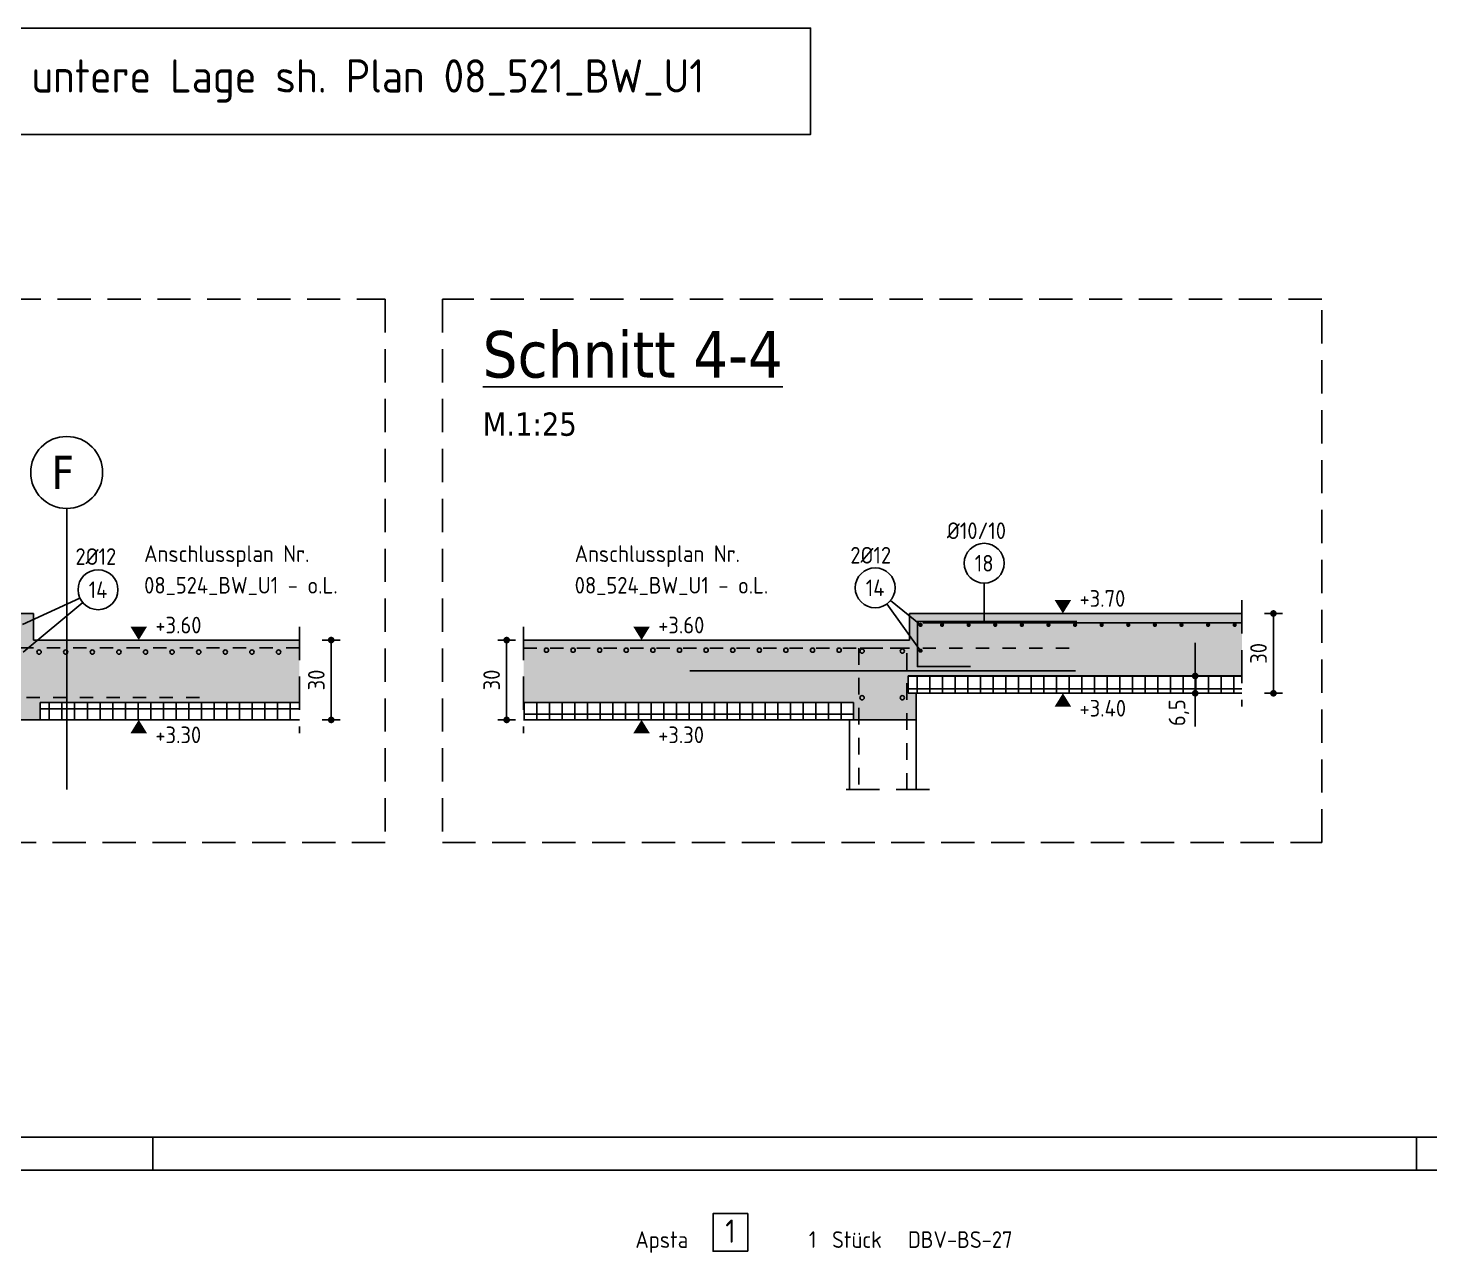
# Model space of a CAD drawing. Extents: x 0 to 77.2, y -0.6 to 30.
# Drawn here: x 39.51 to 50.05, y -0.62 to 8.58 of the extents above; entities that cross this region are included whole.
import ezdxf
from ezdxf.enums import TextEntityAlignment as Align

# ---------------------------------------------------------------- set-up
doc = ezdxf.new("R2010")
doc.units = 0
doc.header["$LTSCALE"] = 0.5
for name, pattern in [('AUSGEZOGEN', [1000.01, 1000, 0.01]), ('DASHED', [0.75, 0.5, -0.25]), ('HIDDEN', [0.375, 0.25, -0.125]), ('HIDDEN2', [0.187, 0.125, -0.062]), ('STRICHLINIE', [0.75, 0.5, -0.25])]:
    doc.linetypes.add(name, pattern=pattern)
for name, color, linetype in [('ACHSEN', 7, 'Continuous'), ('AFU', 7, 'Continuous'), ('APS', 7, 'Continuous'), ('BETON', 7, 'Continuous'), ('DETAIL', 7, 'Continuous'), ('grau_mittel', 7, 'Continuous'), ('Halbfertigteile', 7, 'Continuous'), ('HILFE', 7, 'Continuous'), ('koten', 7, 'Continuous'), ('MASSE', 7, 'Continuous'), ('RAHMEN', 7, 'Continuous'), ('RND', 7, 'Continuous'), ('SFP_Achsen', 7, 'Continuous'), ('TEXT', 7, 'Continuous')]:
    doc.layers.add(name, color=color, linetype=linetype)
doc.styles.add('helv', font='tahoma.ttf')
doc.styles.add('txt', font='isocp.shx')
doc.linetypes.add('AFU_50K', pattern='A,0.15,["/",Standard,S=0.2,R=0,X=-0.01,Y=-0.1],0.07,["/",Standard,S=0.2,R=0,X=-0.01,Y=-0.1],0.15', length=0.37)
doc.dimstyles.new('DOT_I', dxfattribs={"dimscale": 0.5, "dimtxt": 0.25, "dimasz": 0.25, "dimexe": 0.1, "dimexo": 0.3, "dimgap": 0.1, "dimtad": 1, "dimdec": 3, "dimzin": 3, "dimtxsty": 'txt', "dimblk": 'DOT', "dimblk1": 'DOT', "dimblk2": 'DOT', "dimsah": 1, "dimcen": 0.1, "dimse1": 1, "dimse2": 1, "dimazin": 0, "dimtfac": 1, "dimtdec": 4, "dimtix": 1, "dimtmove": 2, "dimatfit": 3, "dimfxl": 0, "dimtvp": 1, "dimtolj": 1, "dimtzin": 0, "dimarcsym": 0})

# ---------------------------------------------------------------- blocks, each defined once
blk = doc.blocks.new('RND_HIN')
at = {"layer": 'RND', "color": 7, "linetype": 'Continuous'}
blk.add_circle((0, 0), 0.3, dxfattribs=at)
at = {"layer": 'RND', "color": 7, "linetype": 'Continuous', "style": 'txt'}
blk.add_attdef('POSI', text='', height=0.25, dxfattribs=at).set_placement((0, 0), align=Align.MIDDLE)
blk = doc.blocks.new('okrd_u')
at = {"layer": 'koten', "color": 7, "linetype": 'Continuous'}
blk.add_solid([(-0.125, -0.202), (0.125, -0.202), (0, 0)], dxfattribs=at)
at = {"layer": 'koten', "style": 'txt'}
blk.add_attdef('OKRD', (0.25, -0.35), '', height=0.25, dxfattribs=at)
blk = doc.blocks.new('okrd_o')
at = {"layer": 'koten', "color": 7, "linetype": 'Continuous'}
blk.add_solid([(-0.125, 0.202), (0.125, 0.202), (0, 0)], dxfattribs=at)
at = {"layer": 'koten', "style": 'txt'}
blk.add_attdef('OKRD', (0.25, 0.1), '', height=0.25, dxfattribs=at)
blk = doc.blocks.new('DOT')
at = {"layer": 'MASSE', "color": 7, "linetype": 'Continuous'}
for p, q in [((0, 0), (-1, 0)), ((0, 0.54), (0, -0.54))]:
    blk.add_line(p, q, dxfattribs=at)
at = {"layer": 'MASSE', "color": 7, "linetype": 'Continuous', "const_width": 0.2}
blk.add_lwpolyline([(-0.1, 0, 1), (0.1, 0, 1)], format="xyb", close=True, dxfattribs=at)
blk = doc.blocks.new('*D43')
at = {"layer": 'Defpoints', "color": 0, "linetype": 'AUSGEZOGEN', "transparency": 16777216}
for p in [(48.875, 4.185), (48.875, 4.185), (48.875, 3.585)]:
    blk.add_point(p, dxfattribs=at)
at = {"layer": 'MASSE', "color": 0, "linetype": 'AUSGEZOGEN', "lineweight": -2, "transparency": 16777216}
blk.add_line((48.875, 3.71), (48.875, 4.06), dxfattribs=at)
at = {"layer": 'MASSE', "color": 0, "linetype": 'AUSGEZOGEN', "lineweight": -2, "transparency": 16777216, "xscale": 0.125, "yscale": 0.125, "zscale": 0.125}
for p, rotation in [((48.875, 4.185), 90), ((48.875, 3.585), 270)]:
    blk.add_blockref('DOT', p, dxfattribs=dict(at, rotation=rotation))
at = {"layer": 'MASSE', "color": 0, "linetype": 'AUSGEZOGEN', "transparency": 16777216, "insert": (48.763, 3.885), "char_height": 0.125, "attachment_point": 5, "rotation": 90, "style": 'txt'}
blk.add_mtext('\\A1;30', dxfattribs=at)
blk = doc.blocks.new('*D44')
at = {"layer": 'Defpoints', "color": 0, "linetype": 'AUSGEZOGEN', "transparency": 16777216}
for p in [(43.111, 3.985), (43.111, 3.985), (43.111, 3.385)]:
    blk.add_point(p, dxfattribs=at)
at = {"layer": 'MASSE', "color": 0, "linetype": 'AUSGEZOGEN', "lineweight": -2, "transparency": 16777216}
blk.add_line((43.111, 3.51), (43.111, 3.86), dxfattribs=at)
at = {"layer": 'MASSE', "color": 0, "linetype": 'AUSGEZOGEN', "lineweight": -2, "transparency": 16777216, "xscale": 0.125, "yscale": 0.125, "zscale": 0.125}
for p, rotation in [((43.111, 3.985), 90), ((43.111, 3.385), 270)]:
    blk.add_blockref('DOT', p, dxfattribs=dict(at, rotation=rotation))
at = {"layer": 'MASSE', "color": 0, "linetype": 'AUSGEZOGEN', "transparency": 16777216, "insert": (42.998, 3.685), "char_height": 0.125, "attachment_point": 5, "rotation": 90, "style": 'txt'}
blk.add_mtext('\\A1;30', dxfattribs=at)
blk = doc.blocks.new('A1-35-0')
at = {"layer": 'RAHMEN', "color": 5}
blk.add_line((2, 0.5), (118.4, 0.5), dxfattribs=at)
at = {"layer": 'RAHMEN', "color": 7}
for p, q in [((80.9, 0), (80.9, 0.5)), ((99.9, 0.5), (99.9, 0))]:
    blk.add_line(p, q, dxfattribs=at)
at = {"layer": 'RAHMEN'}
blk.add_line((0, 0), (118.9, 0), dxfattribs=at)
blk = doc.blocks.new('*D58')
at = {"layer": 'Defpoints', "color": 0, "linetype": 'AUSGEZOGEN', "transparency": 16777216}
for p in [(41.792, 3.985), (41.792, 3.985), (41.792, 3.385)]:
    blk.add_point(p, dxfattribs=at)
at = {"layer": 'MASSE', "color": 0, "linetype": 'AUSGEZOGEN', "lineweight": -2, "transparency": 16777216}
blk.add_line((41.792, 3.51), (41.792, 3.86), dxfattribs=at)
at = {"layer": 'MASSE', "color": 0, "linetype": 'AUSGEZOGEN', "lineweight": -2, "transparency": 16777216, "xscale": 0.125, "yscale": 0.125, "zscale": 0.125}
for p, rotation in [((41.792, 3.985), 90), ((41.792, 3.385), 270)]:
    blk.add_blockref('DOT', p, dxfattribs=dict(at, rotation=rotation))
at = {"layer": 'MASSE', "color": 0, "linetype": 'AUSGEZOGEN', "transparency": 16777216, "insert": (41.68, 3.685), "char_height": 0.125, "attachment_point": 5, "rotation": 90, "style": 'txt'}
blk.add_mtext('\\A1;30', dxfattribs=at)
blk = doc.blocks.new('APS_AUSZ')
at = {"layer": 'APS', "color": 1, "linetype": 'Continuous'}
blk.add_lwpolyline([(0.261, 0), (-0.261, 0), (-0.261, 0.565), (0.261, 0.565)], close=True, dxfattribs=at)
at = {"layer": 'APS', "color": 7, "linetype": 'Continuous', "style": 'txt'}
for s, p in [('Apsta', (-1.43, 0.049)), ('Stück', (1.528, 0.049))]:
    blk.add_text(s, height=0.25, dxfattribs=at).set_placement(p)
at = {"layer": 'APS', "color": 1, "linetype": 'Continuous', "style": 'txt'}
blk.add_attdef('POSA', text='', height=0.35, dxfattribs=at).set_placement((0, 0.126), align=Align.CENTER)
at = {"layer": 'APS', "color": 7, "linetype": 'Continuous', "style": 'txt'}
blk.add_attdef('STKA', text='', height=0.25, dxfattribs=at).set_placement((1.291, 0.049), align=Align.RIGHT)
blk.add_attdef('ARTA', (2.668, 0.049), '', height=0.25, dxfattribs=at)
at = {"layer": 'APS', "style": 'txt'}
blk.add_attdef('TEXTA', (3.962, 0.049), '', height=0.25, dxfattribs=at)
blk = doc.blocks.new('*D65')
at = {"layer": 'Defpoints', "color": 0, "linetype": 'AUSGEZOGEN', "transparency": 16777216}
for p in [(48.287, 3.715), (48.287, 3.715), (48.287, 3.585)]:
    blk.add_point(p, dxfattribs=at)
at = {"layer": 'MASSE', "color": 0, "linetype": 'AUSGEZOGEN', "lineweight": -2, "transparency": 16777216}
for p, q in [((48.287, 3.84), (48.287, 3.965)), ((48.287, 3.585), (48.287, 3.715)), ((48.287, 3.46), (48.287, 3.335))]:
    blk.add_line(p, q, dxfattribs=at)
at = {"layer": 'MASSE', "color": 0, "linetype": 'AUSGEZOGEN', "lineweight": -2, "transparency": 16777216, "xscale": 0.125, "yscale": 0.125, "zscale": 0.125}
for p, rotation in [((48.287, 3.715), 270), ((48.287, 3.585), 90)]:
    blk.add_blockref('DOT', p, dxfattribs=dict(at, rotation=rotation))
at = {"layer": 'MASSE', "color": 0, "linetype": 'AUSGEZOGEN', "transparency": 16777216, "insert": (48.165, 3.439), "char_height": 0.125, "attachment_point": 5, "rotation": 90, "style": 'txt'}
blk.add_mtext('\\A1;6,5', dxfattribs=at)

msp = doc.modelspace()

# ---------------------------------------------------------------- hatches: boundary and pattern name
at = {"layer": 'grau_mittel'}
for points in [[(39.6034, 3.5151), (41.5534, 3.5151), (41.5534, 3.9851), (39.5534, 3.9851), (39.5534, 4.1851), (35.0827, 4.1851), (35.0827, 3.7151), (37.5034, 3.7151), (37.5034, 3.5851), (37.4534, 3.5851), (37.4534, 3.3851), (39.6034, 3.3851)], [(45.7184, 3.5151), (45.7184, 3.3851), (46.1884, 3.3851), (46.1884, 3.5851), (46.1284, 3.5851), (46.1284, 3.7151), (48.6384, 3.7151), (48.6384, 4.1851), (46.1384, 4.1851), (46.1384, 3.9851), (43.2384, 3.9851), (43.2384, 3.5151)]]:
    msp.add_hatch(color=61, dxfattribs=at).paths.add_polyline_path(points)
at = {"layer": 'Halbfertigteile', "linetype": 'AUSGEZOGEN', "transparency": 33554687}
h = msp.add_hatch(dxfattribs=at)
h.set_pattern_fill('ANSI37', color=171, scale=0.03, angle=135, style=0)
h.paths.add_polyline_path([(48.6384, 3.7151), (46.1284, 3.7151), (46.1284, 3.5851), (48.6384, 3.5851)])
h = msp.add_hatch(dxfattribs=at)
h.set_pattern_fill('ANSI37', color=171, scale=0.03, angle=135, style=0)
h.set_pattern_definition([(180, (12.33617, -13.01057), (-7e-18, -0.09525), []), (270, (12.33617, -13.01057), (0.09525, -2e-17), [])])
h.paths.add_polyline_path([(39.8034, 3.5151), (39.6034, 3.5151), (39.6034, 3.3851), (39.8034, 3.3851)])
h.paths.add_polyline_path([(41.5534, 3.5151), (39.8034, 3.5151), (39.8034, 3.3851), (41.5534, 3.3851)])
h = msp.add_hatch(dxfattribs=at)
h.set_pattern_fill('ANSI37', color=171, scale=0.03, angle=135, style=0)
h.paths.add_polyline_path([(45.7184, 3.5151), (43.2384, 3.5151), (43.2384, 3.3851), (45.7184, 3.3851)])

# ---------------------------------------------------------------- linework, layer by layer
at = {"layer": 'ACHSEN', "color": 140, "linetype": 'AUSGEZOGEN'}
msp.add_line((39.8034, 4.974), (39.8034, 2.8607), dxfattribs=at)
at = {"layer": 'AFU', "color": 8, "linetype": 'AFU_50K'}
msp.add_line((45.7184, 3.3851), (46.1884, 3.3851), dxfattribs=at)
at = {"layer": 'BETON', "color": 6, "linetype": 'AUSGEZOGEN'}
for p, q in [((35.0827, 4.1851), (39.5534, 4.1851)), ((39.5534, 3.9851), (39.5534, 4.1851)), ((48.6384, 4.1851), (46.1384, 4.1851)), ((46.1384, 3.9851), (46.1384, 4.1851)), ((41.5534, 3.9851), (39.5534, 3.9851)), ((43.2384, 3.9851), (46.1384, 3.9851)), ((46.1284, 3.7151), (46.1284, 3.5851)), ((46.1284, 3.7151), (48.6384, 3.7151)), ((48.6384, 3.5851), (46.1284, 3.5851)), ((46.1884, 3.5851), (46.1884, 2.8607)), ((39.6034, 3.5151), (39.6034, 3.3851)), ((39.6034, 3.5151), (41.5534, 3.5151)), ((43.2384, 3.5151), (45.7184, 3.5151)), ((45.7184, 3.5151), (45.7184, 3.3851)), ((37.9534, 3.3851), (41.5534, 3.3851)), ((43.2384, 3.3851), (45.7184, 3.3851)), ((45.6884, 2.8607), (45.6884, 3.3851))]:
    msp.add_line(p, q, dxfattribs=at)
msp.add_lwpolyline([(39.3229, 8.5848), (45.3963, 8.5848), (45.3963, 7.7855), (39.3229, 7.7855)], close=True, dxfattribs=at)
at = {"layer": 'DETAIL', "color": 102, "linetype": 'STRICHLINIE'}
for points in [[(34.4851, 2.4633), (34.4851, 6.5469), (42.1981, 6.5469), (42.1981, 2.4633)], [(42.6277, 6.5469), (42.6277, 2.4633), (49.2389, 2.4633), (49.2389, 6.5469)]]:
    msp.add_lwpolyline(points, close=True, dxfattribs=at)
at = {"layer": 'HILFE', "color": 102, "linetype": 'DASHED'}
for p, q in [((48.6384, 4.2851), (48.6384, 3.4851)), ((41.5534, 4.0851), (41.5534, 3.2851)), ((43.2384, 4.0851), (43.2384, 3.2851)), ((46.2884, 2.8607), (45.5884, 2.8607))]:
    msp.add_line(p, q, dxfattribs=at)
at = {"layer": 'RND', "color": 102, "linetype": 'AUSGEZOGEN'}
for p, q in [((46.7005, 4.4125), (46.7005, 4.1251)), ((39.903, 4.3002), (39.4725, 4.101)), ((39.9237, 4.2673), (39.4755, 3.895)), ((45.9688, 4.2563), (46.2222, 3.9051)), ((45.9972, 4.283), (46.2222, 4.0991))]:
    msp.add_line(p, q, dxfattribs=at)
at = {"layer": 'RND', "color": 1, "linetype": 'AUSGEZOGEN'}
msp.add_line((47.3884, 3.7526), (44.4884, 3.7526), dxfattribs=at)
for points in [[(47.3984, 4.1251), (46.1984, 4.1251), (46.1984, 3.7851), (46.5984, 3.7851)], [(48.6384, 4.1151), (46.2384, 4.1151)]]:
    msp.add_lwpolyline(points, dxfattribs=at)
at = {"layer": 'RND', "color": 7, "linetype": 'AUSGEZOGEN', "const_width": 0.016}
for points in [[(46.2142, 4.0991, 1), (46.2302, 4.0991, 1)], [(46.3759, 4.0991, 1), (46.3919, 4.0991, 1)], [(46.5759, 4.0991, 1), (46.5919, 4.0991, 1)], [(46.7759, 4.0991, 1), (46.7919, 4.0991, 1)], [(46.9759, 4.0991, 1), (46.9919, 4.0991, 1)], [(47.1759, 4.0991, 1), (47.1919, 4.0991, 1)], [(47.3759, 4.0991, 1), (47.3919, 4.0991, 1)], [(47.5759, 4.0991, 1), (47.5919, 4.0991, 1)], [(47.7759, 4.0991, 1), (47.7919, 4.0991, 1)], [(47.9759, 4.0991, 1), (47.9919, 4.0991, 1)], [(48.1759, 4.0991, 1), (48.1919, 4.0991, 1)], [(48.3759, 4.0991, 1), (48.3919, 4.0991, 1)], [(48.5759, 4.0991, 1), (48.5919, 4.0991, 1)], [(46.2142, 3.9051, 1), (46.2302, 3.9051, 1)]]:
    msp.add_lwpolyline(points, format="xyb", close=True, dxfattribs=at)
at = {"layer": 'RND', "color": 7, "linetype": 'HIDDEN2'}
for points in [[(41.5534, 3.9272), (37.9946, 3.9272)], [(43.2384, 3.9251), (47.3384, 3.9251)], [(38.302, 3.5526), (40.802, 3.5526)]]:
    msp.add_lwpolyline(points, dxfattribs=at)
at = {"layer": 'RND', "color": 7, "linetype": 'HIDDEN'}
msp.add_lwpolyline([(46.1184, 2.8607), (46.1184, 3.9251), (45.7584, 3.9251), (45.7584, 2.8607)], dxfattribs=at)
at = {"layer": 'RND', "color": 7, "linetype": 'AUSGEZOGEN'}
for centre in [(39.5961, 3.895), (39.7961, 3.895), (39.9961, 3.895), (40.1961, 3.895), (40.3961, 3.895), (40.5961, 3.895), (40.7961, 3.895), (40.9961, 3.895), (41.1961, 3.895), (41.3961, 3.895), (43.4103, 3.9091), (43.6103, 3.9091), (43.8103, 3.9091), (44.0103, 3.9091), (44.2103, 3.9091), (44.4103, 3.9091), (44.6103, 3.9091), (44.8103, 3.9091), (45.0103, 3.9091), (45.2103, 3.9091), (45.4103, 3.9091), (45.6103, 3.9091), (45.7825, 3.9022), (46.0852, 3.9022), (45.7825, 3.5516), (46.0852, 3.5516)]:
    msp.add_circle(centre, 0.016, dxfattribs=at)
at = {"layer": 'SFP_Achsen', "color": 7, "linetype": 'AUSGEZOGEN'}
msp.add_circle((39.8034, 5.2445), 0.2705, dxfattribs=at)

# ---------------------------------------------------------------- block references
at = {"layer": 'APS', "color": 1, "linetype": 'AUSGEZOGEN', "xscale": 0.5, "yscale": 0.5, "zscale": 0.5}
msp.add_blockref('APS_AUSZ', (44.7933, -0.6078), dxfattribs=at).add_auto_attribs({'POSA': '1', 'STKA': '1', 'ARTA': 'DBV-BS-27'})
at = {"layer": 'koten', "color": 7, "linetype": 'DASHED', "xscale": 0.5, "yscale": 0.5, "zscale": 0.5}
for name, p, values in [('okrd_o', (47.2924, 4.1851), {'OKRD': '+3.70'}), ('okrd_o', (44.1252, 3.9851), {'OKRD': '+3.60'}), ('okrd_u', (40.3452, 3.3851), {'OKRD': '+3.30'})]:
    msp.add_blockref(name, p, dxfattribs=at).add_auto_attribs(values)
at = {"layer": 'koten', "color": 7, "linetype": 'AUSGEZOGEN', "xscale": 0.5, "yscale": 0.5, "zscale": 0.5}
for name, p, values in [('okrd_o', (40.3452, 3.9851), {'OKRD': '+3.60'}), ('okrd_u', (47.2924, 3.5851), {'OKRD': '+3.40'}), ('okrd_u', (44.1252, 3.3851), {'OKRD': '+3.30'})]:
    msp.add_blockref(name, p, dxfattribs=at).add_auto_attribs(values)
at = {"layer": 'RAHMEN', "color": 7, "linetype": 'AUSGEZOGEN', "xscale": 0.5, "yscale": 0.5, "zscale": 0.5}
msp.add_blockref('A1-35-0', (0, 0), dxfattribs=at)
at = {"layer": 'RND', "color": 7, "linetype": 'AUSGEZOGEN', "xscale": 0.5, "yscale": 0.5, "zscale": 0.5}
for p, values in [((46.7005, 4.5625), {'POSI': '18'}), ((40.0391, 4.3632), {'POSI': '14'}), ((45.8811, 4.3779), {'POSI': '14'})]:
    msp.add_blockref('RND_HIN', p, dxfattribs=at).add_auto_attribs(values)

# ---------------------------------------------------------------- texts
at = {"layer": 'SFP_Achsen', "color": 6, "linetype": 'AUSGEZOGEN', "style": 'helv'}
msp.add_text('F', height=0.25, dxfattribs=at).set_placement((39.6893, 5.1201))
at = {"layer": 'TEXT', "color": 6, "style": 'txt'}
msp.add_text('untere Lage sh. Plan 08_521_BW_U1', height=0.25, dxfattribs=at).set_placement((39.5394, 8.0998))
at = {"layer": 'TEXT', "color": 5, "linetype": 'AUSGEZOGEN', "style": 'helv'}
msp.add_text('%%USchnitt 4-4', height=0.35, dxfattribs=at).set_placement((42.9307, 5.958))
at = {"layer": 'TEXT', "color": 1, "linetype": 'AUSGEZOGEN', "style": 'helv'}
msp.add_text('M.1:25', height=0.175, dxfattribs=at).set_placement((42.9307, 5.5205))
at = {"layer": 'TEXT', "color": 7, "linetype": 'AUSGEZOGEN', "style": 'txt'}
for s, p in [('%%C10/10', (46.4204, 4.7442)), ('2%%C12', (39.8693, 4.5501)), ('2%%C12', (45.6945, 4.56))]:
    msp.add_text(s, height=0.125, dxfattribs=at).set_placement(p)
at = {"layer": 'TEXT', "color": 7, "style": 'txt'}
for s, p in [('Anschlussplan Nr. ', (40.3857, 4.5719)), ('Anschlussplan Nr. ', (43.6225, 4.5719)), ('08_524_BW_U1 - o.L.', (40.3857, 4.3344)), ('08_524_BW_U1 - o.L.', (43.6225, 4.3344))]:
    msp.add_text(s, height=0.125, dxfattribs=at).set_placement(p)

# ---------------------------------------------------------------- dimensions: what is measured, and where the dimension line sits
at = {"layer": 'MASSE', "color": 7, "linetype": 'AUSGEZOGEN'}
for base, p1, p2, picture, middle in [((48.8754, 4.1851), (48.8754, 3.5851), (48.8754, 4.1851), '*D43', (48.7629, 3.8851)), ((41.7922, 3.9851), (41.7922, 3.3851), (41.7922, 3.9851), '*D58', (41.6797, 3.6851)), ((43.1106, 3.9851), (43.1106, 3.3851), (43.1106, 3.9851), '*D44', (42.9981, 3.6851))]:
    dim = msp.add_linear_dim(base=base, p1=p1, p2=p2, angle=90, dimstyle='DOT_I', override={"dimdec": 0, "dimlfac": 50}, dxfattribs=at)
    dim.commit()
    dim.dimension.update_dxf_attribs({"geometry": picture, "text_midpoint": middle})
dim = msp.add_linear_dim(base=(48.2866, 3.7151), p1=(48.2866, 3.5851), p2=(48.2866, 3.7151), angle=90, dimstyle='DOT_I', override={"dimdec": 1, "dimlfac": 50}, dxfattribs=at)
dim.commit()
dim.dimension.update_dxf_attribs({"geometry": '*D65', "text_midpoint": (48.1647, 3.4387), "dimtype": 160})

doc.saveas('drawing.dxf')
